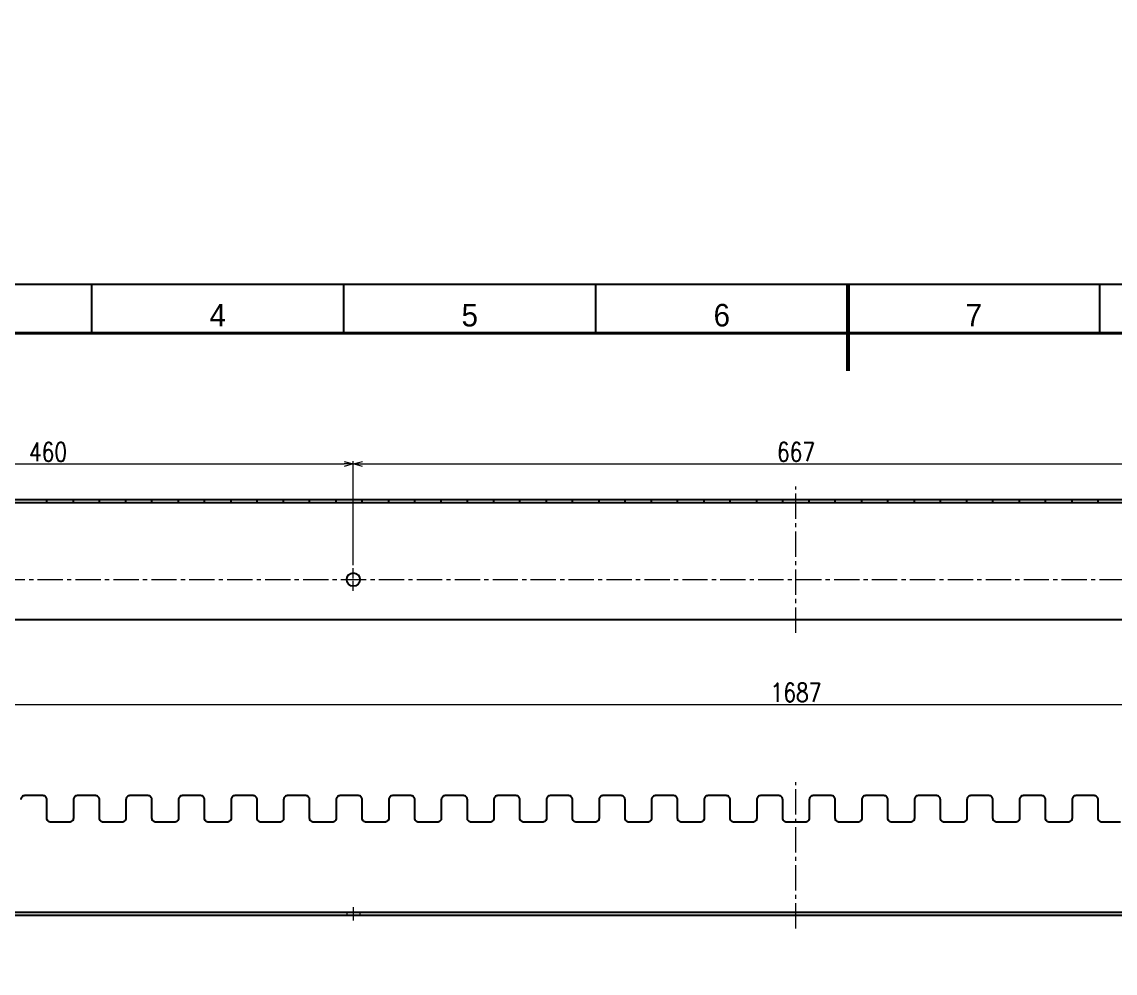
# Model space of a CAD drawing. Header units: millimetres. Extents: x 0 to 70370, y 0 to 11543.
# Drawn here: x 25538 to 26362, y 2045 to 2761 of the extents above; entities that cross this region are included whole.
import ezdxf
from ezdxf import colors
from ezdxf.entities.mleader import LeaderData, LeaderLine
from ezdxf.enums import TextEntityAlignment as Align
from ezdxf.math import Vec2, Vec3

# ---------------------------------------------------------------- set-up
doc = ezdxf.new("R2010")
doc.units = ezdxf.units.MM
doc.linetypes.add('CENTER2', pattern=[28.575, 19.05, -3.175, 3.175, -3.175])
doc.linetypes.add('HIDDEN2', pattern=[4.7625, 3.175, -1.5875])
for name, color, linetype, lineweight in [('01_外形線', 7, 'Continuous', 25), ('03_かくれ線', 6, 'HIDDEN2', 13), ('04_中心線', 1, 'CENTER2', 9), ('07_寸法線', 3, 'Continuous', 9), ('99_図枠', 7, 'Continuous', 40)]:
    doc.layers.add(name, color=color, linetype=linetype, lineweight=lineweight)
doc.styles.get("Standard").update_dxf_attribs({"font": 'arial.ttf'})
doc.styles.add('寸法用', font='simplex.shx', dxfattribs={"width": 0.8, "bigfont": '@extfont2.shx'})
doc.styles.add('表題用', font='MS PGothic.ttf')
doc.dimstyles.new('機械製図用', dxfattribs={"dimtxt": 3.5, "dimasz": 3.5, "dimexe": 2, "dimexo": 0, "dimgap": 1.2, "dimtad": 1, "dimdsep": 46, "dimtxsty": '寸法用', "dimblk": 'OPEN30', "dimcen": 0, "dimclrd": 256, "dimclre": 256, "dimclrt": 7, "dimazin": 2, "dimtm": 1e-09, "dimtfac": 0.75, "dimtmove": 0, "dimatfit": 3, "dimldrblk": 'OPEN30', "dimfxl": 1, "dimlwd": -1, "dimlwe": -1, "dimarcsym": 0})

# ---------------------------------------------------------------- blocks, each defined once
blk = doc.blocks.new('_Open30')
at = {"color": 0, "linetype": 'ByBlock', "lineweight": -2}
for p, q in [((-1, 0.27), (0, 0)), ((0, 0), (-1, -0.27)), ((0, 0), (-1, 0))]:
    blk.add_line(p, q, dxfattribs=at)
blk = doc.blocks.new('*D2774')
at = {"layer": '07_寸法線', "transparency": 16777216}
for p, q in [((25277.56, 2161.04), (25277.56, 2249.2)), ((26964.56, 2181.1), (26964.56, 2249.2)), ((25284.56, 2247.2), (26957.56, 2247.2))]:
    blk.add_line(p, q, dxfattribs=at)
at = {"layer": 'Defpoints', "color": 0, "transparency": 16777216}
for p in [(26964.56, 2247.2), (26964.56, 2178.6), (25277.56, 2158.54)]:
    blk.add_point(p, dxfattribs=at)
at = {"layer": '07_寸法線', "transparency": 16777216, "xscale": 7, "yscale": 7, "zscale": 7, "rotation": 180}
blk.add_blockref('_Open30', (25277.56, 2247.2), dxfattribs=at)
at = {"layer": '07_寸法線', "transparency": 16777216, "xscale": 7, "yscale": 7, "zscale": 7}
blk.add_blockref('_Open30', (26964.56, 2247.2), dxfattribs=at)
at = {"layer": '07_寸法線', "color": 7, "transparency": 16777216, "insert": (26121.06, 2256.2), "char_height": 14, "attachment_point": 5, "style": '寸法用'}
blk.add_mtext('1687', dxfattribs=at)
blk = doc.blocks.new('*D2785')
at = {"layer": '07_寸法線', "transparency": 16777216}
for p, q in [((25787.56, 2352.18), (25787.56, 2430.31)), ((26454.56, 2352.18), (26454.56, 2430.31)), ((25794.56, 2428.31), (26447.56, 2428.31))]:
    blk.add_line(p, q, dxfattribs=at)
at = {"layer": 'Defpoints', "color": 0, "transparency": 16777216}
for p in [(26454.56, 2428.31), (25787.56, 2349.68), (26454.56, 2349.68)]:
    blk.add_point(p, dxfattribs=at)
at = {"layer": '07_寸法線', "transparency": 16777216, "xscale": 7, "yscale": 7, "zscale": 7, "rotation": 180}
blk.add_blockref('_Open30', (25787.56, 2428.31), dxfattribs=at)
at = {"layer": '07_寸法線', "transparency": 16777216, "xscale": 7, "yscale": 7, "zscale": 7}
blk.add_blockref('_Open30', (26454.56, 2428.31), dxfattribs=at)
at = {"layer": '07_寸法線', "color": 7, "transparency": 16777216, "insert": (26121.06, 2437.31), "char_height": 14, "attachment_point": 5, "style": '寸法用'}
blk.add_mtext('667', dxfattribs=at)
blk = doc.blocks.new('*D2786')
at = {"layer": '07_寸法線', "transparency": 16777216}
for p, q in [((25327.56, 2352.18), (25327.56, 2430.31)), ((25787.56, 2352.18), (25787.56, 2430.31)), ((25334.56, 2428.31), (25780.56, 2428.31))]:
    blk.add_line(p, q, dxfattribs=at)
at = {"layer": 'Defpoints', "color": 0, "transparency": 16777216}
for p in [(25787.56, 2428.31), (25327.56, 2349.68), (25787.56, 2349.68)]:
    blk.add_point(p, dxfattribs=at)
at = {"layer": '07_寸法線', "transparency": 16777216, "xscale": 7, "yscale": 7, "zscale": 7, "rotation": 180}
blk.add_blockref('_Open30', (25327.56, 2428.31), dxfattribs=at)
at = {"layer": '07_寸法線', "transparency": 16777216, "xscale": 7, "yscale": 7, "zscale": 7}
blk.add_blockref('_Open30', (25787.56, 2428.31), dxfattribs=at)
at = {"layer": '07_寸法線', "color": 7, "transparency": 16777216, "insert": (25557.56, 2437.31), "char_height": 14, "attachment_point": 5, "style": '寸法用'}
blk.add_mtext('460', dxfattribs=at)
blk = doc.blocks.new('*U2781')
at = {"layer": '04_中心線', "color": 0, "linetype": 'CENTER2', "transparency": 16777216}
for p, q in [((0, 1), (0, 8.5)), ((-8.5, 0), (-1, 0)), ((1, 0), (8.5, 0)), ((0, -8.5), (0, -1))]:
    blk.add_line(p, q, dxfattribs=at)
at = {"layer": '04_中心線', "color": 0, "linetype": 'Continuous', "transparency": 16777216}
for p, q in [((-0.5, 0), (0.5, 0)), ((0, -0.5), (0, 0.5))]:
    blk.add_line(p, q, dxfattribs=at)
blk = doc.blocks.new('AM_BALLOON1')
at = {"transparency": 16777216}
blk.add_circle((0, 0), 5, dxfattribs=at)
blk.add_attdef('B_NUMBER', text='', height=3, dxfattribs=at).set_placement((0, 0), align=Align.MIDDLE_CENTER)
blk = doc.blocks.new('_OPEN')
at = {"color": 0, "linetype": 'ByBlock'}
for p, q in [((-1, 0.17), (0, 0)), ((0, 0), (-1, -0.17)), ((0, 0), (-1, 0))]:
    blk.add_line(p, q, dxfattribs=at)

msp = doc.modelspace()

# ---------------------------------------------------------------- linework, layer by layer
at = {"layer": '01_外形線'}
for p, q in [((26964.562, 2401.185), (25277.562, 2401.185)), ((25277.562, 2399.185), (26964.562, 2399.185)), ((25556.662, 2399.185), (25556.662, 2401.185)), ((25576.662, 2399.185), (25576.662, 2401.185)), ((25596.262, 2399.185), (25596.262, 2401.185)), ((25616.262, 2399.185), (25616.262, 2401.185)), ((25635.862, 2399.185), (25635.862, 2401.185)), ((25655.862, 2399.185), (25655.862, 2401.185)), ((25675.462, 2399.185), (25675.462, 2401.185)), ((25695.462, 2399.185), (25695.462, 2401.185)), ((25715.062, 2399.185), (25715.062, 2401.185)), ((25735.062, 2399.185), (25735.062, 2401.185)), ((25754.662, 2399.185), (25754.662, 2401.185)), ((25774.662, 2399.185), (25774.662, 2401.185)), ((25794.262, 2399.185), (25794.262, 2401.185)), ((25814.262, 2399.185), (25814.262, 2401.185)), ((25833.862, 2399.185), (25833.862, 2401.185)), ((25853.862, 2399.185), (25853.862, 2401.185)), ((25873.462, 2399.185), (25873.462, 2401.185)), ((25893.462, 2399.185), (25893.462, 2401.185)), ((25913.062, 2399.185), (25913.062, 2401.185)), ((25933.062, 2399.185), (25933.062, 2401.185)), ((25952.662, 2399.185), (25952.662, 2401.185)), ((25972.662, 2399.185), (25972.662, 2401.185)), ((25992.262, 2399.185), (25992.262, 2401.185)), ((26012.262, 2399.185), (26012.262, 2401.185)), ((26031.862, 2399.185), (26031.862, 2401.185)), ((26051.862, 2399.185), (26051.862, 2401.185)), ((26071.462, 2399.185), (26071.462, 2401.185)), ((26091.462, 2399.185), (26091.462, 2401.185)), ((26111.062, 2399.185), (26111.062, 2401.185)), ((26131.062, 2399.185), (26131.062, 2401.185)), ((26150.662, 2399.185), (26150.662, 2401.185)), ((26170.662, 2399.185), (26170.662, 2401.185)), ((26190.262, 2399.185), (26190.262, 2401.185)), ((26210.262, 2399.185), (26210.262, 2401.185)), ((26229.862, 2399.185), (26229.862, 2401.185)), ((26249.862, 2399.185), (26249.862, 2401.185)), ((26269.462, 2399.185), (26269.462, 2401.185)), ((26289.462, 2399.185), (26289.462, 2401.185)), ((26309.062, 2399.185), (26309.062, 2401.185)), ((26329.062, 2399.185), (26329.062, 2401.185)), ((26348.662, 2399.185), (26348.662, 2401.185)), ((25280.562, 2311.185), (26884.562, 2311.185)), ((26964.562, 2090.537), (25277.562, 2090.537)), ((25277.562, 2088.537), (26964.562, 2088.537))]:
    msp.add_line(p, q, dxfattribs=at)
for points in [[(25632.862, 2178.537), (25619.262, 2178.537, 0.4142136), (25616.262, 2175.537), (25616.262, 2161.537, -0.4142136), (25613.262, 2158.537), (25599.262, 2158.537, -0.4142136), (25596.262, 2161.537), (25596.262, 2175.537, 0.4142136), (25593.262, 2178.537), (25579.662, 2178.537, 0.4142136), (25576.662, 2175.537), (25576.662, 2161.537, -0.4142136), (25573.662, 2158.537), (25559.662, 2158.537, -0.4142136), (25556.662, 2161.537), (25556.662, 2175.537, 0.4142136), (25553.662, 2178.537), (25540.062, 2178.537, 0.4142136), (25537.062, 2175.537)], [(25949.662, 2178.537), (25936.062, 2178.537, 0.4142136), (25933.062, 2175.537), (25933.062, 2161.537, -0.4142136), (25930.062, 2158.537), (25916.062, 2158.537, -0.4142136), (25913.062, 2161.537), (25913.062, 2175.537, 0.4142136), (25910.062, 2178.537), (25896.462, 2178.537, 0.4142136), (25893.462, 2175.537), (25893.462, 2161.537, -0.4142136), (25890.462, 2158.537), (25876.462, 2158.537, -0.4142136), (25873.462, 2161.537), (25873.462, 2175.537, 0.4142136), (25870.462, 2178.537), (25856.862, 2178.537, 0.4142136), (25853.862, 2175.537), (25853.862, 2161.537, -0.4142136), (25850.862, 2158.537), (25836.862, 2158.537, -0.4142136), (25833.862, 2161.537), (25833.862, 2175.537, 0.4142136), (25830.862, 2178.537), (25817.262, 2178.537, 0.4142136), (25814.262, 2175.537), (25814.262, 2161.537, -0.4142136), (25811.262, 2158.537), (25797.262, 2158.537, -0.4142136), (25794.262, 2161.537), (25794.262, 2175.537, 0.4142136), (25791.262, 2178.537), (25777.662, 2178.537, 0.4142136), (25774.662, 2175.537), (25774.662, 2161.537, -0.4142136), (25771.662, 2158.537), (25757.662, 2158.537, -0.4142136), (25754.662, 2161.537), (25754.662, 2175.537, 0.4142136), (25751.662, 2178.537), (25738.062, 2178.537, 0.4142136), (25735.062, 2175.537), (25735.062, 2161.537, -0.4142136), (25732.062, 2158.537), (25718.062, 2158.537, -0.4142136), (25715.062, 2161.537), (25715.062, 2175.537, 0.4142136), (25712.062, 2178.537), (25698.462, 2178.537, 0.4142136), (25695.462, 2175.537), (25695.462, 2161.537, -0.4142136), (25692.462, 2158.537), (25678.462, 2158.537, -0.4142136), (25675.462, 2161.537), (25675.462, 2175.537, 0.4142136), (25672.462, 2178.537), (25658.862, 2178.537, 0.4142136), (25655.862, 2175.537), (25655.862, 2161.537, -0.4142136), (25652.862, 2158.537), (25638.862, 2158.537, -0.4142136), (25635.862, 2161.537), (25635.862, 2175.537, 0.4142136), (25632.862, 2178.537)], [(26266.462, 2178.537), (26252.862, 2178.537, 0.4142136), (26249.862, 2175.537), (26249.862, 2161.537, -0.4142136), (26246.862, 2158.537), (26232.862, 2158.537, -0.4142136), (26229.862, 2161.537), (26229.862, 2175.537, 0.4142136), (26226.862, 2178.537), (26213.262, 2178.537, 0.4142136), (26210.262, 2175.537), (26210.262, 2161.537, -0.4142136), (26207.262, 2158.537), (26193.262, 2158.537, -0.4142136), (26190.262, 2161.537), (26190.262, 2175.537, 0.4142136), (26187.262, 2178.537), (26173.662, 2178.537, 0.4142136), (26170.662, 2175.537), (26170.662, 2161.537, -0.4142136), (26167.662, 2158.537), (26153.662, 2158.537, -0.4142136), (26150.662, 2161.537), (26150.662, 2175.537, 0.4142136), (26147.662, 2178.537), (26134.062, 2178.537, 0.4142136), (26131.062, 2175.537), (26131.062, 2161.537, -0.4142136), (26128.062, 2158.537), (26114.062, 2158.537, -0.4142136), (26111.062, 2161.537), (26111.062, 2175.537, 0.4142136), (26108.062, 2178.537), (26094.462, 2178.537, 0.4142136), (26091.462, 2175.537), (26091.462, 2161.537, -0.4142136), (26088.462, 2158.537), (26074.462, 2158.537, -0.4142136), (26071.462, 2161.537), (26071.462, 2175.537, 0.4142136), (26068.462, 2178.537), (26054.862, 2178.537, 0.4142136), (26051.862, 2175.537), (26051.862, 2161.537, -0.4142136), (26048.862, 2158.537), (26034.862, 2158.537, -0.4142136), (26031.862, 2161.537), (26031.862, 2175.537, 0.4142136), (26028.862, 2178.537), (26015.262, 2178.537, 0.4142136), (26012.262, 2175.537), (26012.262, 2161.537, -0.4142136), (26009.262, 2158.537), (25995.262, 2158.537, -0.4142136), (25992.262, 2161.537), (25992.262, 2175.537, 0.4142136), (25989.262, 2178.537), (25975.662, 2178.537, 0.4142136), (25972.662, 2175.537), (25972.662, 2161.537, -0.4142136), (25969.662, 2158.537), (25955.662, 2158.537, -0.4142136), (25952.662, 2161.537), (25952.662, 2175.537, 0.4142136), (25949.662, 2178.537)], [(26365.662, 2158.537), (26351.662, 2158.537, -0.4142136), (26348.662, 2161.537), (26348.662, 2175.537, 0.4142136), (26345.662, 2178.537), (26332.062, 2178.537, 0.4142136), (26329.062, 2175.537), (26329.062, 2161.537, -0.4142136), (26326.062, 2158.537), (26312.062, 2158.537, -0.4142136), (26309.062, 2161.537), (26309.062, 2175.537, 0.4142136), (26306.062, 2178.537), (26292.462, 2178.537, 0.4142136), (26289.462, 2175.537), (26289.462, 2161.537, -0.4142136), (26286.462, 2158.537), (26272.462, 2158.537, -0.4142136), (26269.462, 2161.537), (26269.462, 2175.537, 0.4142136), (26266.462, 2178.537)]]:
    msp.add_lwpolyline(points, format="xyb", dxfattribs=at)
msp.add_circle((25787.562, 2341.185), 5, dxfattribs=at)
at = {"layer": '03_かくれ線'}
for p, q in [((25782.562, 2090.537), (25782.562, 2088.537)), ((25792.562, 2090.537), (25792.562, 2088.537))]:
    msp.add_line(p, q, dxfattribs=at)
at = {"layer": '04_中心線'}
for p, q in [((26121.062, 2301.185), (26121.062, 2411.185)), ((25321.062, 2341.185), (26921.062, 2341.185)), ((26121.062, 2078.537), (26121.062, 2188.537)), ((25787.562, 2094.537), (25787.562, 2084.537))]:
    msp.add_line(p, q, dxfattribs=at)
at = {"layer": '99_図枠', "lineweight": 25}
for p, q in [((25590.465, 2526.74), (25590.465, 2563.512)), ((25780.347, 2526.74), (25780.347, 2563.512)), ((25970.229, 2526.74), (25970.229, 2563.512)), ((26349.993, 2526.74), (26349.993, 2563.512))]:
    msp.add_line(p, q, dxfattribs=at)
at = {"layer": '99_図枠', "lineweight": 53}
msp.add_line((26160.111, 2563.512), (26160.111, 2498.454), dxfattribs=at)
at = {"layer": '99_図枠'}
msp.add_lwpolyline([(25131.02, 988.999), (27262.631, 988.999), (27262.631, 2526.74), (25131.02, 2526.74)], close=True, dxfattribs=at)
at = {"layer": 'Defpoints'}
msp.add_lwpolyline([(25020.819, 952.392), (27299.403, 952.392), (27299.403, 2563.512), (25020.819, 2563.512)], close=True, dxfattribs=at)

# ---------------------------------------------------------------- block references
at = {"layer": '04_中心線', "linetype": 'CENTER2'}
msp.add_blockref('*U2781', (25787.562, 2341.185), dxfattribs=at)

# ---------------------------------------------------------------- texts
at = {"layer": '99_図枠', "lineweight": 13, "style": '表題用'}
for s, p in [('4', (25685.406, 2526.74)), ('5', (25875.288, 2526.74)), ('6', (26065.17, 2526.74)), ('7', (26255.052, 2526.74))]:
    msp.add_text(s, height=16.971, dxfattribs=at).set_placement(p, align=Align.BOTTOM_CENTER)

# ---------------------------------------------------------------- dimensions: what is measured, and where the dimension line sits
at = {"layer": '07_寸法線'}
for base, p1, p2, picture, middle in [((25787.562, 2428.315), (25327.562, 2349.685), (25787.562, 2349.685), '*D2786', (25557.562, 2437.315)), ((26454.562, 2428.315), (25787.562, 2349.685), (26454.562, 2349.685), '*D2785', (26121.062, 2437.315)), ((26964.562, 2247.204), (25277.562, 2158.537), (26964.562, 2178.601), '*D2774', (26121.062, 2256.204))]:
    dim = msp.add_linear_dim(base=base, p1=p1, p2=p2, dimstyle='機械製図用', override={"dimtxt": 14, "dimasz": 7, "dimexo": 2.5, "dimgap": 2}, dxfattribs=at)
    dim.commit()
    dim.dimension.update_dxf_attribs({"geometry": picture, "text_midpoint": middle})

# ---------------------------------------------------------------- leaders
ml = msp.add_multileader_block('Standard', dxfattribs=at)
ml.set_content('AM_BALLOON1', color=256, scale=9.3744318)
ml.set_attribute('B_NUMBER', '1', width=0)
ml.set_leader_properties(color=256, linetype='ByLayer', lineweight=-1)
ml.set_arrow_properties(name='OPEN')
ml.build(insert=Vec2(0, 0))
ml.multileader.update_dxf_attribs({"leader_type": 0, "has_dogleg": 0, "text_right_attachment_type": 6, "dogleg_length": 0, "arrow_head_size": 4.688, "scale": 2.5, "block_connection_type": 1})
ctx = ml.context
ctx.base_point, ctx.scale, ctx.char_height, ctx.arrow_head_size, ctx.landing_gap_size, ctx.plane_origin = Vec3(33418.771, 3166.995), 2.5, 9.375, 4.688, 4.688, Vec3(33418.771, 3166.995)
ctx.right_attachment, ctx.attachment_type = 6, 1
notes = []
notes.append((ctx, [(0, (0, 0, 0), (0, 0), (1, 0), 1, [])]))
ctx.block.insert = Vec3(33418.771, 3166.995)
ml = msp.add_multileader_block('Standard', dxfattribs=at)
ml.set_content('AM_BALLOON1', color=256, scale=7.4995455)
ml.set_attribute('B_NUMBER', '1A', width=0)
ml.set_leader_properties(color=256, linetype='ByLayer', lineweight=-1)
ml.set_arrow_properties(name='OPEN')
ml.build(insert=Vec2(0, 0))
ml.multileader.update_dxf_attribs({"leader_type": 0, "has_dogleg": 0, "text_right_attachment_type": 6, "dogleg_length": 0, "arrow_head_size": 3.75, "scale": 2.5, "block_connection_type": 1})
ctx = ml.context
ctx.base_point, ctx.scale, ctx.char_height, ctx.arrow_head_size, ctx.landing_gap_size, ctx.plane_origin = Vec3(35324.795, 3132.322), 2.5, 7.5, 3.75, 3.75, Vec3(35324.795, 3132.322)
ctx.right_attachment, ctx.attachment_type = 6, 1
notes.append((ctx, [(0, (0, 0, 0), (0, 0), (1, 0), 1, [])]))
ctx.block.insert = Vec3(35324.795, 3132.322)
ml = msp.add_multileader_block('Standard', dxfattribs=at)
ml.set_content('AM_BALLOON1', color=256, scale=7.4995455)
ml.set_attribute('B_NUMBER', '2', width=0)
ml.set_leader_properties(color=256, linetype='ByLayer', lineweight=-1)
ml.set_arrow_properties(name='OPEN')
ml.build(insert=Vec2(0, 0))
ml.multileader.update_dxf_attribs({"leader_type": 0, "has_dogleg": 0, "text_right_attachment_type": 6, "dogleg_length": 0, "arrow_head_size": 3.75, "scale": 2.5, "block_connection_type": 1})
ctx = ml.context
ctx.base_point, ctx.scale, ctx.char_height, ctx.arrow_head_size, ctx.landing_gap_size, ctx.plane_origin = Vec3(37084.606, 2712.991), 2.5, 7.5, 3.75, 3.75, Vec3(37084.606, 2712.991)
ctx.right_attachment, ctx.attachment_type = 6, 1
notes.append((ctx, [(0, (0, 0, 0), (0, 0), (1, 0), 1, [])]))
ctx.block.insert = Vec3(37084.606, 2712.991)
ml = msp.add_multileader_block('Standard', dxfattribs=at)
ml.set_content('AM_BALLOON1', color=256, scale=7.4995455)
ml.set_attribute('B_NUMBER', '3', width=0)
ml.set_leader_properties(color=256, linetype='ByLayer', lineweight=-1)
ml.set_arrow_properties(name='OPEN')
ml.build(insert=Vec2(0, 0))
ml.multileader.update_dxf_attribs({"leader_type": 0, "has_dogleg": 0, "text_right_attachment_type": 6, "dogleg_length": 0, "arrow_head_size": 3.75, "scale": 2.5, "block_connection_type": 1})
ctx = ml.context
ctx.base_point, ctx.scale, ctx.char_height, ctx.arrow_head_size, ctx.landing_gap_size, ctx.plane_origin = Vec3(38565.945, 2679.176), 2.5, 7.5, 3.75, 3.75, Vec3(38565.945, 2679.176)
ctx.right_attachment, ctx.attachment_type = 6, 1
notes.append((ctx, [(0, (0, 0, 0), (0, 0), (1, 0), 1, [])]))
ctx.block.insert = Vec3(38565.945, 2679.176)
ml = msp.add_multileader_block('Standard', dxfattribs=at)
ml.set_content('AM_BALLOON1', color=256, scale=7.4995455)
ml.set_attribute('B_NUMBER', '1B', width=0)
ml.set_leader_properties(color=256, linetype='ByLayer', lineweight=-1)
ml.set_arrow_properties(name='OPEN')
ml.build(insert=Vec2(0, 0))
ml.multileader.update_dxf_attribs({"leader_type": 0, "has_dogleg": 0, "text_right_attachment_type": 6, "dogleg_length": 0, "arrow_head_size": 3.75, "scale": 2.5, "block_connection_type": 1})
ctx = ml.context
ctx.base_point, ctx.scale, ctx.char_height, ctx.arrow_head_size, ctx.landing_gap_size, ctx.plane_origin = Vec3(35324.795, 2449.628), 2.5, 7.5, 3.75, 3.75, Vec3(35324.795, 2449.628)
ctx.right_attachment, ctx.attachment_type = 6, 1
notes.append((ctx, [(0, (0, 0, 0), (0, 0), (1, 0), 1, [])]))
ctx.block.insert = Vec3(35324.795, 2449.628)
for ctx, leaders in notes:
    for number, flags, end, landing, length, lines in leaders:
        leader = LeaderData()
        leader.index, (leader.has_last_leader_line, leader.has_dogleg_vector, leader.attachment_direction) = number, flags
        leader.last_leader_point, leader.dogleg_vector, leader.dogleg_length = Vec3(end), Vec3(landing), length
        for number, points, colour, breaks in lines:
            line = LeaderLine()
            line.index, line.vertices, line.color, line.breaks = number, Vec3.list(points), colors.encode_raw_color(colour), breaks
            leader.lines.append(line)
        ctx.leaders.append(leader)

doc.saveas('drawing.dxf')
